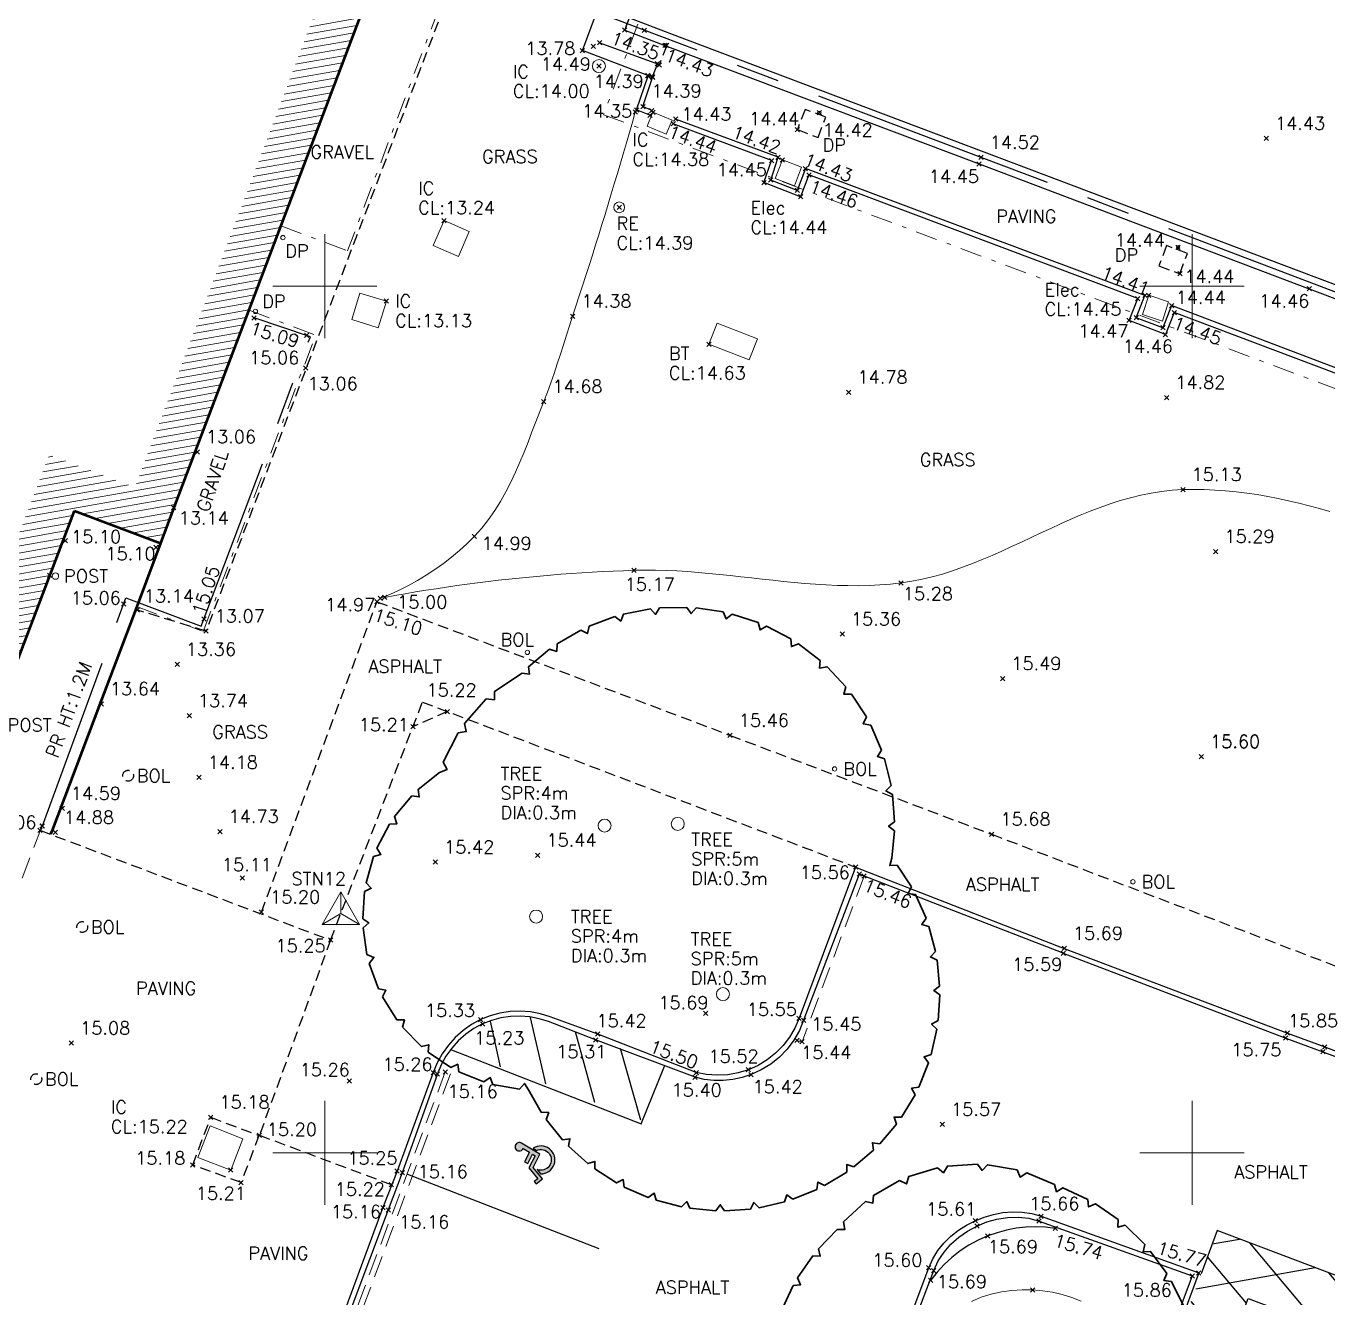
# Model space of a CAD drawing. Extents: x 521064 to 521635, y 174590 to 175241.
# Drawn here: x 521473.11 to 521503.14, y 174936.65 to 174966 of the extents above; entities that cross this region are included whole.
import ezdxf

# ---------------------------------------------------------------- set-up
doc = ezdxf.new("R2010")
doc.units = 0
doc.header["$PDMODE"] = 3
doc.header["$PDSIZE"] = 0.05
for name, pattern in [('Centre', [7, 4, -1, 1, -1]), ('DASHDOT', [1, 0.5, -0.25, 0, -0.25]), ('DASHED', [0.75, 0.5, -0.25]), ('HIDDEN', [0.375, 0.25, -0.125])]:
    doc.linetypes.add(name, pattern=pattern)
doc.layers.get('0').update_dxf_attribs({"linetype": 'CONTINUOUS', "lineweight": 18})
for name, color, linetype, lineweight in [('I031G_SURVEY-GRID', 7, 'CONTINUOUS', 18), ('I042T_SURVEY-STA', 1, 'CONTINUOUS', 13), ('I277G_CANOPY', 30, 'DASHDOT', 18), ('I904G_HATCHING', 62, 'CONTINUOUS', 18), ('I910T_TXT-GEN-S', 7, 'CONTINUOUS', 13), ('I917G_BUILDING', 3, 'CONTINUOUS', 50), ('I923G_SURVEY-POINT', 7, 'CONTINUOUS', 18), ('I923T_SURVEY-LEVEL', 7, 'CONTINUOUS', 13), ('I941G_TREE', 72, 'CONTINUOUS', 18), ('I941G_TREE-VEG', 6, 'CONTINUOUS', 35), ('I941T_TREE-TXT', 82, 'CONTINUOUS', 13), ('I952G_KERB', 5, 'CONTINUOUS', 25), ('I960G_COVER', 1, 'CONTINUOUS', 18), ('I960T_COVER-TXT', 1, 'CONTINUOUS', 13), ('I963G_SW', 200, 'DASHED', 18), ('I976G_ST-FURN', 220, 'CONTINUOUS', 18), ('I976T_ST-FURN-TXT', 220, 'CONTINUOUS', 13), ('I991G_SLOPE', 21, 'DASHED', 18)]:
    doc.layers.add(name, color=color, linetype=linetype, lineweight=lineweight)
for name, color, linetype in [('I280G_BLDG-FRAME', 7, 'HIDDEN'), ('I940G_SURFACE', 200, 'HIDDEN'), ('I971G_FENCE', 5, 'Centre'), ('I972G_WALL', 10, 'CONTINUOUS'), ('I997G_ROAD_MARKING', 7, 'CONTINUOUS')]:
    doc.layers.add(name, color=color, linetype=linetype)
doc.styles.add('MONOTXT', font='simplex.shx')

# ---------------------------------------------------------------- blocks, each defined once
blk = doc.blocks.new('PT_STATION')
at = {"color": 0, "linetype": 'Continuous', "flags": 128}
for points in [[(0, 0.5), (-0.433, -0.25)], [(-0.433, -0.25), (0, 0), (0, 0.5)], [(0.433, -0.25), (0, 0.5)], [(0, 0), (0.433, -0.25)], [(-0.433, -0.25), (0.433, -0.25)]]:
    blk.add_lwpolyline(points, dxfattribs=at)

msp = doc.modelspace()

# ---------------------------------------------------------------- hatches: boundary and pattern name
at = {"layer": 'I904G_HATCHING'}
h = msp.add_hatch(dxfattribs=at)
h.set_pattern_fill('ANSI31', color=256, scale=0.05, angle=325, style=0)
h.paths.add_polyline_path([(521444.647, 174870.129), (521444.767, 174870.488), (521444.74, 174870.5), (521448.45, 174880.371), (521449.941, 174884.328), (521450.825, 174886.529), (521450.847, 174886.52), (521450.926, 174886.782), (521450.891, 174886.795), (521451.299, 174887.88), (521451.756, 174889.095), (521452.087, 174889.949), (521456.936, 174902.777), (521456.966, 174902.77), (521457.046, 174902.981), (521457.017, 174902.992), (521457.914, 174905.372), (521457.945, 174905.361), (521458.022, 174905.548), (521457.983, 174905.561), (521458.276, 174906.369), (521462.956, 174918.783), (521466.072, 174927.188), (521464.076, 174927.947), (521468.769, 174940.432, 0.955868), (521469.475, 174942.331), (521471.148, 174946.743), (521474.224, 174954.819), (521476.207, 174954.068), (521476.515, 174954.891), (521477.009, 174956.195), (521478.199, 174959.33), (521484.138, 174974.996), (521479.855, 174976.619), (521476.932, 174977.669), (521452.975, 174986.679), (521435.919, 174993.099), (521428.128, 174972.416), (521429.781, 174971.785), (521430.021, 174971.695), (521433.184, 174970.506), (521434.896, 174969.868), (521438.341, 174968.558), (521441.761, 174967.264), (521445.161, 174965.981), (521448.596, 174964.682), (521455.487, 174962.087), (521455.476, 174962.053), (521458.891, 174960.794), (521462.306, 174959.518), (521465.737, 174958.179), (521469.249, 174956.851), (521468.581, 174955.061), (521467.259, 174951.617), (521465.972, 174948.192), (521464.688, 174944.765), (521463.391, 174941.344), (521462.079, 174937.939), (521459.635, 174931.417), (521459.531, 174931.156), (521458.957, 174929.762), (521455.448, 174931.078), (521445.427, 174934.864), (521445.465, 174934.963), (521438.391, 174937.632), (521438.321, 174937.524), (521426.616, 174941.938), (521417.773, 174945.266), (521416.325, 174941.546), (521415.787, 174940.154), (521415.691, 174939.877), (521414.834, 174937.565), (521414.715, 174937.25), (521412.878, 174932.304), (521410.966, 174927.233), (521411.009, 174927.217), (521410.308, 174925.256), (521409.793, 174923.815), (521409.59, 174923.888), (521409.494, 174923.62), (521409.698, 174923.548), (521409.18, 174922.188), (521408.779, 174921.257), (521408.62, 174921.301), (521408.527, 174921.035), (521408.66, 174920.981), (521406.041, 174913.956), (521403.64, 174907.539), (521403.456, 174907.607), (521403.356, 174907.319), (521403.545, 174907.242), (521403.116, 174906.1), (521402.687, 174904.959), (521402.489, 174905.026), (521402.381, 174904.749), (521402.512, 174904.698), (521400.204, 174898.475), (521397.783, 174892.059), (521397.488, 174891.278), (521397.359, 174891.328), (521397.239, 174891.054), (521397.38, 174890.992), (521396.52, 174888.719), (521396.373, 174888.768), (521396.268, 174888.45), (521396.4, 174888.401), (521395.133, 174885.032), (521394.064, 174882.186), (521391.344, 174874.988), (521391.205, 174875.039), (521391.1, 174874.758), (521391.239, 174874.706), (521390.381, 174872.417), (521390.233, 174872.468), (521390.129, 174872.209), (521390.282, 174872.151), (521389.991, 174871.374), (521387.524, 174864.847), (521385.209, 174858.708), (521385.068, 174858.75), (521384.958, 174858.474), (521385.136, 174858.407), (521384.273, 174856.101), (521384.088, 174856.17), (521383.989, 174855.89), (521384.052, 174855.867), (521381.594, 174849.288), (521380.194, 174845.644), (521379.181, 174842.622), (521379.088, 174842.652), (521379.001, 174842.443), (521378.918, 174842.471), (521378.816, 174842.195), (521378.98, 174842.128), (521378.557, 174841.01), (521378.112, 174839.834), (521377.944, 174839.891), (521377.84, 174839.615), (521383.072, 174837.632), (521382.984, 174837.365), (521384.935, 174836.605), (521385.08, 174836.977), (521386.169, 174836.562), (521388.506, 174835.674), (521388.352, 174835.271), (521393.371, 174833.441), (521399.888, 174830.984), (521407.686, 174828.049), (521413.363, 174825.908), (521419.126, 174823.735), (521420.925, 174823.05), (521421.045, 174823.324), (521426.282, 174821.35), (521427.354, 174824.203), (521427.32, 174824.215), (521427.478, 174824.647), (521431.499, 174835.309), (521432.254, 174837.309), (521433.387, 174840.315), (521433.432, 174840.298), (521433.501, 174840.492), (521433.46, 174840.512), (521434.167, 174842.391), (521436.187, 174847.758), (521438.541, 174854), (521438.591, 174853.981), (521438.659, 174854.174), (521438.603, 174854.195), (521439.179, 174855.772), (521439.467, 174856.559), (521439.537, 174856.534), (521439.624, 174856.779), (521439.578, 174856.801), (521442.591, 174864.822), (521444.411, 174869.65), (521444.599, 174870.147)])
h.paths.add_polyline_path([(521438.717, 174857.381), (521435.251, 174848.11), (521431.729, 174838.752), (521425.657, 174822.654), (521420.511, 174824.595), (521420.393, 174824.326), (521413.716, 174826.844), (521400.241, 174831.919), (521394.66, 174834.024), (521394.785, 174834.358), (521384.508, 174838.264), (521384.366, 174837.9), (521384.23, 174837.953), (521384.32, 174838.228), (521379.294, 174840.133), (521380.232, 174842.61), (521381.135, 174845.306), (521382.53, 174848.934), (521384.99, 174855.516), (521386.144, 174858.355), (521388.459, 174864.494), (521390.927, 174871.022), (521392.331, 174874.771), (521412.215, 174927.383), (521413.816, 174931.956), (521415.653, 174936.902), (521416.719, 174939.791), (521418.346, 174943.982), (521426.264, 174941.002), (521426.263, 174941.002), (521437.969, 174936.588), (521445.074, 174933.929), (521459.59, 174928.444), (521463.016, 174937.589), (521465.624, 174944.414), (521466.908, 174947.841), (521469.518, 174954.712), (521470.534, 174957.435), (521466.09, 174959.114), (521462.656, 174960.455), (521459.241, 174961.73), (521455.839, 174963.023), (521448.948, 174965.618), (521445.514, 174966.917), (521442.114, 174968.2), (521438.696, 174969.492), (521429.424, 174973.021), (521436.502, 174991.811), (521452.622, 174985.743), (521482.836, 174974.381), (521475.623, 174955.358), (521473.644, 174956.108), (521470.213, 174947.099), (521468.539, 174942.685), (521467.833, 174940.784), (521462.789, 174927.366), (521464.79, 174926.606), (521462.019, 174919.134), (521457.341, 174906.722), (521456, 174903.131), (521451.152, 174890.302), (521449.005, 174884.68), (521444.766, 174873.426), (521443.663, 174870.5)], flags=16)
at = {"layer": 'I997G_ROAD_MARKING'}
h = msp.add_hatch(color=256, dxfattribs=at)
h.paths.add_polyline_path([(521484.873, 174939.283), (521485.019, 174939.405), (521484.803, 174939.665), (521484.957, 174939.968), (521484.534, 174940.226, 0.693543), (521484.39, 174940.112, 0.696716), (521484.573, 174940.103), (521484.718, 174940.015), (521484.604, 174939.792), (521484.678, 174939.754), (521484.788, 174939.973), (521484.849, 174939.935), (521484.705, 174939.652), (521484.91, 174939.405), (521484.828, 174939.337)])
h.paths.add_polyline_path([(521484.893, 174939.617), (521484.976, 174939.517, 1.367716), (521484.804, 174940.106), (521484.884, 174940.057, -1.518743), (521484.893, 174939.617)])
h = msp.add_hatch(dxfattribs=at)
h.set_pattern_fill('DIAMONDS', color=256, scale=0.15, angle=70, style=0)
h.paths.add_polyline_path([(521499.655, 174932.331), (521501.297, 174936.638), (521503.395, 174935.857), (521501.839, 174931.558), (521503.037, 174931.1), (521504.612, 174935.418), (521506.756, 174934.621), (521505.191, 174930.32), (521506.4, 174929.818), (521508.001, 174934.147), (521510.219, 174933.303), (521510.593, 174934.415), (521500.579, 174938.208), (521500.213, 174937.207), (521498.548, 174932.705)])

# ---------------------------------------------------------------- linework, layer by layer
at = {"layer": 'I031G_SURVEY-GRID'}
for p, q in [((521480, 174961.2), (521480, 174958.8)), ((521500, 174961.2), (521500, 174958.8)), ((521478.8, 174960), (521481.2, 174960)), ((521498.8, 174960), (521501.2, 174960)), ((521480, 174941.2), (521480, 174938.8)), ((521500, 174941.2), (521500, 174938.8)), ((521478.8, 174940), (521481.2, 174940)), ((521498.8, 174940), (521501.2, 174940))]:
    msp.add_line(p, q, dxfattribs=at)
at = {"layer": 'I277G_CANOPY'}
for p, q in [((521478.986, 174961.393, 14.401), (521480.522, 174960.812, 14.556)), ((521478.251, 174959.447, 14.402), (521479.787, 174958.867, 14.557)), ((521477.195, 174952.03, 14.538), (521479.787, 174958.867, 14.557)), ((521475.659, 174952.611, 14.382), (521477.195, 174952.03, 14.538))]:
    msp.add_line(p, q, dxfattribs=at)
for points in [[(521500.857, 175002.049, 19.252), (521486.428, 174963.956, 19.405)], [(521483.013, 174967.431, 14.555), (521480.522, 174960.812, 14.556)], [(521486.428, 174963.956, 19.405), (521520.002, 174951.384, 19.249)]]:
    msp.add_polyline3d(points, dxfattribs=at)
at = {"layer": 'I280G_BLDG-FRAME'}
for points in [[(521490.898, 174963.612, 14.438), (521491.374, 174963.433, 14.438), (521491.551, 174963.9, 14.438), (521491.075, 174964.08, 14.438)], [(521499.237, 174960.468, 14.439), (521499.719, 174960.287, 14.436), (521499.895, 174960.754, 14.436), (521499.413, 174960.936, 14.439)]]:
    msp.add_polyline3d(points, close=True, dxfattribs=at)
at = {"layer": 'I917G_BUILDING'}
for p, q in [((521469.475, 174942.331, 15.09), (521474.224, 174954.819, 15.1)), ((521474.224, 174954.819, 15.1), (521476.207, 174954.068, 15.1))]:
    msp.add_line(p, q, dxfattribs=at)
msp.add_polyline3d([(521435.919, 174993.099, 11.509), (521442.81, 174990.505, 11.49), (521452.975, 174986.679, 11.504), (521463.373, 174982.768, 11.49), (521476.932, 174977.669, 11.504), (521479.855, 174976.619, 11.51), (521484.138, 174974.996, 11.4), (521478.199, 174959.33, 13.08), (521477.009, 174956.195, 13.06), (521476.515, 174954.891, 13.138), (521475.568, 174952.36, 13.14), (521474.816, 174950.374, 13.64), (521473.699, 174947.425, 14.88), (521473.672, 174947.352, 14.88)], dxfattribs=at)
at = {"layer": 'I923G_SURVEY-POINT'}
for p in [(521486.917, 174965.911, 14.291), (521486.34, 174965.618, 14.325), (521487.365, 174965.904, 14.467), (521487.365, 174965.904, 14.467), (521485.939, 174965.438, 13.775), (521486.192, 174965.533, 14.488), (521487.841, 174965.557, 14.36), (521487.885, 174965.556, 14.427), (521486.32, 174965.08, 13.995), (521487.671, 174965.133, 14.355), (521487.712, 174965.1, 14.431), (521487.447, 174964.861, 14.345), (521487.456, 174964.857, 14.395), (521487.551, 174964.831, 14.395), (521487.559, 174964.818, 14.39), (521487.336, 174964.143, 14.392), (521487.16, 174964.021, 14.346), (521487.19, 174964.066, 14.407), (521487.498, 174963.943, 14.422), (521487.538, 174964.05, 14.412), (521487.565, 174964.014, 14.377), (521488.087, 174963.854, 14.427), (521491.405, 174964.001, 14.42), (521488.035, 174963.747, 14.435), (521490.898, 174963.612, 14.438), (521501.714, 174963.41, 14.426), (521490.453, 174962.973, 14.416), (521490.551, 174962.914, 14.439), (521495.134, 174962.972, 14.515), (521495.134, 174962.972, 14.515), (521490.302, 174962.897, 14.445), (521491.085, 174962.713, 14.43), (521495.089, 174962.821, 14.448), (521490.125, 174962.39, 14.454), (521490.282, 174962.446, 14.434), (521491.163, 174962.566, 14.456), (521490.896, 174962.209, 14.43), (521490.971, 174962.064, 14.455), (521486.788, 174961.819, 14.386), (521482.749, 174961.513, 13.245), (521499.679, 174960.898, 14.438), (521499.719, 174960.287, 14.436), (521502.702, 174959.941, 14.456), (521481.421, 174959.654, 13.128), (521498.749, 174959.712, 14.452), (521498.913, 174959.788, 14.41), (521499.003, 174959.79, 14.448), (521485.715, 174959.307, 14.378), (521499.528, 174959.552, 14.44), (521499.589, 174959.392, 14.452), (521478.366, 174959.266, 15.092), (521498.55, 174959.21, 14.467), (521498.715, 174959.271, 14.447), (521499.33, 174959.039, 14.434), (521479.581, 174958.862, 15.054), (521499.385, 174958.882, 14.458), (521488.859, 174958.66, 14.627), (521479.556, 174958.115, 13.059), (521492.084, 174957.552, 14.784), (521485.047, 174957.337, 14.684), (521499.413, 174957.429, 14.818), (521477.057, 174956.176, 13.063), (521499.79, 174955.305, 15.131), (521476.515, 174954.891, 13.138), (521483.448, 174954.23, 14.986), (521474.012, 174954.126, 15.101), (521476.103, 174953.971, 15.096), (521500.547, 174953.877, 15.295), (521473.654, 174953.324), (521487.131, 174953.444, 15.173), (521493.291, 174953.153, 15.276), (521481.2, 174952.719, 15.096), (521481.276, 174952.799, 14.974), (521481.378, 174952.817, 15.003), (521475.358, 174952.664, 15.06), (521475.676, 174952.525, 13.143), (521477.212, 174952.321, 15.051), (521477.258, 174952.04, 13.071), (521491.933, 174951.97, 15.361), (521476.594, 174951.273, 13.361), (521495.632, 174950.944, 15.487), (521474.842, 174950.36, 13.637), (521476.871, 174950.087, 13.743), (521482.827, 174950.185, 15.22), (521482.031, 174949.835, 15.213), (521489.346, 174949.635, 15.463), (521500.216, 174949.145, 15.604), (521500.216, 174949.141, 15.604), (521477.098, 174948.666, 14.179), (521473.941, 174947.947, 14.591), (521473.429, 174947.444, 15.06), (521473.474, 174947.542, 15.059), (521473.486, 174947.547, 15.056), (521473.78, 174947.394, 14.885), (521477.579, 174947.414, 14.734), (521495.381, 174947.352, 15.676), (521482.55, 174946.709, 15.422), (521484.909, 174946.868, 15.444), (521492.242, 174946.594, 15.563), (521492.326, 174946.432, 15.46), (521478.098, 174946.341, 15.114), (521492.436, 174946.387, 15.468), (521478.536, 174945.556, 15.201), (521480.13, 174944.91, 15.247), (521497.029, 174944.606, 15.592), (521497.052, 174944.72, 15.693), (521488.781, 174943.218, 15.685), (521490.939, 174943.106, 15.547), (521483.593, 174943.076, 15.331), (521483.639, 174942.977, 15.225), (521491.042, 174943.059, 15.446), (521474.155, 174942.532, 15.08), (521486.242, 174942.607, 15.31), (521486.294, 174942.74, 15.416), (521490.889, 174942.595, 15.439), (521491.006, 174942.563, 15.443), (521502.16, 174942.651, 15.751), (521502.199, 174942.766, 15.851), (521503.019, 174942.334, 15.76), (521503.063, 174942.445, 15.766), (521489.77, 174941.919, 15.522), (521480.562, 174941.662, 15.262), (521482.499, 174941.855, 15.262), (521482.594, 174941.821, 15.157), (521482.777, 174941.867, 15.168), (521488.537, 174941.745, 15.397), (521488.564, 174941.855, 15.496), (521489.831, 174941.806, 15.417), (521477.368, 174940.822, 15.183), (521478.491, 174940.408, 15.2), (521494.242, 174940.659, 15.573), (521476.953, 174939.722, 15.18), (521477.828, 174939.602, 15.218), (521481.667, 174939.579, 15.254), (521481.783, 174939.541, 15.163), (521478.068, 174939.315, 15.209), (521481.532, 174939.269, 15.22), (521481.34, 174938.738, 15.16), (521481.461, 174938.684, 15.156), (521494.999, 174938.435, 15.614), (521495.038, 174938.313, 15.692), (521496.473, 174938.427, 15.74), (521496.517, 174938.537, 15.658), (521495.29, 174938.084, 15.694), (521496.847, 174938.257, 15.739), (521493.927, 174937.351, 15.6), (521494.042, 174937.286, 15.693), (521500.006, 174937.162, 15.857), (521500.156, 174937.229, 15.767), (521493.969, 174937.056, 15.689), (521496.321, 174936.837, 15.869)]:
    msp.add_point(p, dxfattribs=at)
at = {"layer": 'I940G_SURFACE'}
for points in [[(521484.825, 174972.015, 13.08), (521483.147, 174967.497, 13.084), (521477.258, 174952.04, 13.071)], [(521487.885, 174965.556, 14.427), (521487.712, 174965.1, 14.431)], [(521477.258, 174952.04, 13.071), (521477.258, 174952.04, 13.071), (521475.676, 174952.525, 13.143)], [(521478.536, 174945.556, 15.201), (521481.2, 174952.719, 15.096), (521489.346, 174949.635, 15.463), (521495.381, 174947.352, 15.676), (521505.413, 174943.506, 15.965), (521513.865, 174940.354, 16.183), (521514.068, 174940.296, 16.189), (521514.276, 174940.268, 16.195), (521514.487, 174940.266, 16.201), (521514.696, 174940.286, 16.206), (521514.92, 174940.334, 16.204), (521515.137, 174940.409, 16.202), (521515.342, 174940.51, 16.199), (521515.534, 174940.637, 16.197), (521515.708, 174940.786, 16.194), (521515.862, 174940.955, 16.192), (521515.994, 174941.143, 16.19)], [(521480.13, 174944.91, 15.247), (521482.251, 174950.404, 15.21)], [(521482.251, 174950.404, 15.199), (521492.242, 174946.594, 15.563)], [(521482.827, 174950.185, 15.22), (521482.031, 174949.835, 15.213)], [(521473.429, 174947.444, 15.06), (521480.13, 174944.91, 15.247), (521478.491, 174940.408, 15.2), (521481.532, 174939.269, 15.22)], [(521496.847, 174938.257, 15.739), (521496.622, 174938.284, 15.733), (521496.396, 174938.293, 15.726), (521496.17, 174938.285, 15.72), (521495.945, 174938.26, 15.713), (521495.722, 174938.218, 15.707), (521495.504, 174938.159, 15.7), (521495.29, 174938.084, 15.694), (521495.068, 174937.985, 15.693), (521494.856, 174937.87, 15.692), (521494.653, 174937.737, 15.692), (521494.462, 174937.588, 15.691), (521494.283, 174937.424, 15.69), (521494.119, 174937.246, 15.689), (521493.969, 174937.056, 15.689)]]:
    msp.add_polyline3d(points, dxfattribs=at)
msp.add_polyline3d([(521477.368, 174940.822, 15.183), (521478.479, 174940.403, 15.209), (521478.068, 174939.315, 15.209), (521476.953, 174939.722, 15.18)], close=True, dxfattribs=at)
for centre in [(521475.462, 174948.704, 14.184), (521474.404, 174945.213, 15.082), (521473.344, 174941.703, 15.09)]:
    msp.add_circle(centre, 0.125, dxfattribs=at)
at = {"layer": 'I941G_TREE'}
for centre in [(521486.453, 174947.552), (521488.14, 174947.592), (521484.873, 174945.454), (521489.182, 174943.663)]:
    msp.add_circle(centre, 0.15, dxfattribs=at)
at = {"layer": 'I941G_TREE-VEG'}
for points in [[(521487.508, 174952.552), (521486.887, 174952.433), (521486.823, 174952.271), (521486.684, 174952.376)], [(521488.35, 174952.588), (521487.718, 174952.575), (521487.628, 174952.425), (521487.508, 174952.552)], [(521489.187, 174952.482), (521488.561, 174952.575), (521488.447, 174952.443), (521488.35, 174952.588)], [(521489.993, 174952.236), (521489.392, 174952.433), (521489.257, 174952.322), (521489.187, 174952.482)], [(521486.684, 174952.376), (521486.092, 174952.154), (521486.056, 174951.983), (521485.901, 174952.063)], [(521490.747, 174951.859), (521490.188, 174952.154), (521490.036, 174952.067), (521489.993, 174952.236)], [(521485.901, 174952.063), (521485.354, 174951.745), (521485.348, 174951.57), (521485.182, 174951.623)], [(521491.427, 174951.36), (521490.925, 174951.745), (521490.761, 174951.685), (521490.747, 174951.859)], [(521485.182, 174951.623), (521484.697, 174951.218), (521484.719, 174951.045), (521484.547, 174951.069)], [(521492.013, 174950.755), (521491.583, 174951.218), (521491.411, 174951.187), (521491.427, 174951.36)], [(521484.547, 174951.069), (521483.914, 174950.644), (521483.909, 174950.456), (521483.723, 174950.476)], [(521492.489, 174950.059), (521492.143, 174950.588), (521491.969, 174950.586), (521492.013, 174950.755)], [(521483.723, 174950.476), (521483.218, 174949.905), (521483.26, 174949.722), (521483.075, 174949.694)], [(521492.842, 174949.293), (521492.59, 174949.873), (521492.417, 174949.9), (521492.489, 174950.059)], [(521483.075, 174949.694), (521482.73, 174949.015), (521482.817, 174948.848), (521482.644, 174948.775)], [(521493.061, 174948.479), (521492.91, 174949.093), (521492.744, 174949.149), (521492.842, 174949.293)], [(521482.644, 174948.775), (521482.153, 174948.386), (521482.176, 174948.214), (521482.004, 174948.241)], [(521493.14, 174947.64), (521493.094, 174948.271), (521492.94, 174948.353), (521493.061, 174948.479)], [(521482.004, 174948.241), (521481.604, 174947.759), (521481.662, 174947.595), (521481.489, 174947.585)], [(521481.489, 174947.585), (521481.198, 174947.031), (521481.288, 174946.883), (521481.12, 174946.837)], [(521493.077, 174946.799), (521493.137, 174947.429), (521493, 174947.536), (521493.14, 174947.64)], [(521481.12, 174946.837), (521480.95, 174946.235), (521481.069, 174946.108), (521480.915, 174946.029)], [(521493.527, 174946.138), (521493.199, 174946.641), (521493.028, 174946.635), (521493.077, 174946.799)], [(521480.915, 174946.029), (521480.874, 174945.404), (521481.016, 174945.305), (521480.882, 174945.196)], [(521493.866, 174945.414), (521493.623, 174945.962), (521493.453, 174945.984), (521493.527, 174946.138)], [(521494.085, 174944.645), (521493.932, 174945.225), (521493.768, 174945.273), (521493.866, 174945.414)], [(521480.882, 174945.196), (521480.971, 174944.576), (521481.131, 174944.509), (521481.022, 174944.374)], [(521494.179, 174943.851), (521494.121, 174944.448), (521493.966, 174944.522), (521494.085, 174944.645)], [(521481.022, 174944.374), (521481.237, 174943.786), (521481.408, 174943.754), (521481.329, 174943.599)], [(521494.145, 174943.052), (521494.182, 174943.65), (521494.042, 174943.748), (521494.179, 174943.851)], [(521481.329, 174943.599), (521481.662, 174943.069), (521481.836, 174943.072), (521481.791, 174942.904)], [(521481.791, 174942.904), (521482.226, 174942.455), (521482.395, 174942.494), (521482.386, 174942.321)], [(521493.984, 174942.268), (521494.116, 174942.853), (521493.993, 174942.972), (521494.145, 174943.052)], [(521482.386, 174942.321), (521482.905, 174941.971), (521483.063, 174942.045), (521483.09, 174941.873)], [(521493.7, 174941.52), (521493.924, 174942.077), (521493.821, 174942.214), (521493.984, 174942.268)], [(521483.09, 174941.873), (521483.67, 174941.639), (521483.809, 174941.743), (521483.871, 174941.581)], [(521483.871, 174941.581), (521484.487, 174941.472), (521484.601, 174941.603), (521484.695, 174941.458)], [(521484.695, 174941.458), (521484.992, 174940.936), (521485.163, 174940.931), (521485.104, 174940.77)], [(521493.3, 174940.828), (521493.611, 174941.341), (521493.531, 174941.493), (521493.7, 174941.52)], [(521485.104, 174940.77), (521485.48, 174940.303), (521485.65, 174940.325), (521485.618, 174940.157)], [(521492.796, 174940.207), (521493.184, 174940.665), (521493.129, 174940.827), (521493.3, 174940.828)], [(521485.618, 174940.157), (521486.064, 174939.755), (521486.228, 174939.805), (521486.223, 174939.634)], [(521492.198, 174939.675), (521492.654, 174940.065), (521492.627, 174940.234), (521492.796, 174940.207)], [(521486.223, 174939.634), (521486.727, 174939.308), (521486.881, 174939.383), (521486.903, 174939.213)], [(521491.524, 174939.246), (521492.036, 174939.558), (521492.036, 174939.729), (521492.198, 174939.675)], [(521494.13, 174939.657), (521493.466, 174939.458), (521493.414, 174939.285), (521493.253, 174939.366)], [(521495.05, 174939.739), (521494.358, 174939.697), (521494.268, 174939.541), (521494.13, 174939.657)], [(521495.965, 174939.607), (521495.281, 174939.726), (521495.158, 174939.594), (521495.05, 174939.739)], [(521496.825, 174939.269), (521496.187, 174939.541), (521496.036, 174939.442), (521495.965, 174939.607)], [(521490.79, 174938.929), (521491.345, 174939.155), (521491.372, 174939.325), (521491.524, 174939.246)], [(521493.253, 174939.366), (521492.652, 174939.02), (521492.642, 174938.84), (521492.466, 174938.882)], [(521497.594, 174938.928), (521497.022, 174939.196), (521496.875, 174939.103), (521496.825, 174939.269)], [(521486.903, 174939.213), (521487.453, 174938.972), (521487.593, 174939.071), (521487.642, 174938.907)], [(521490.014, 174938.733), (521490.599, 174938.868), (521490.652, 174939.031), (521490.79, 174938.929)], [(521487.642, 174938.907), (521488.223, 174938.756), (521488.345, 174938.876), (521488.42, 174938.722)], [(521488.42, 174938.722), (521489.017, 174938.666), (521489.119, 174938.804), (521489.217, 174938.664)], [(521489.217, 174938.664), (521489.816, 174938.704), (521489.895, 174938.856), (521490.014, 174938.733)], [(521492.466, 174938.882), (521491.961, 174938.407), (521491.992, 174938.23), (521491.812, 174938.23)], [(521498.295, 174938.463), (521497.776, 174938.823), (521497.616, 174938.755), (521497.594, 174938.928)], [(521498.908, 174937.886), (521498.457, 174938.329), (521498.288, 174938.289), (521498.295, 174938.463)], [(521491.812, 174938.23), (521491.383, 174937.786), (521491.426, 174937.618), (521491.253, 174937.626)], [(521499.416, 174937.215), (521499.046, 174937.727), (521498.872, 174937.716), (521498.908, 174937.886)], [(521491.253, 174937.626), (521490.903, 174937.118), (521490.972, 174936.959), (521490.801, 174936.939)], [(521499.805, 174936.469), (521499.525, 174937.035), (521499.352, 174937.053), (521499.416, 174937.215)], [(521490.801, 174936.939), (521490.539, 174936.38), (521490.633, 174936.235), (521490.467, 174936.187)]]:
    msp.add_lwpolyline(points, dxfattribs=at)
at = {"layer": 'I952G_KERB'}
for points in [[(521487.498, 174963.943, 14.422), (521487.19, 174964.066, 14.407), (521487.456, 174964.857, 14.395)], [(521487.538, 174964.05, 14.412), (521487.336, 174964.143, 14.392), (521487.559, 174964.818, 14.39)], [(521521.013, 174951.341, 14.448), (521516.252, 174953.113, 14.454), (521516.062, 174952.608, 14.467), (521515.223, 174952.918, 14.464), (521515.419, 174953.426, 14.455), (521507.931, 174956.25, 14.447), (521507.756, 174955.736, 14.446), (521506.916, 174956.047, 14.456), (521507.092, 174956.562, 14.449), (521499.589, 174959.392, 14.452), (521499.385, 174958.882, 14.458), (521498.55, 174959.21, 14.467), (521498.749, 174959.712, 14.452), (521491.163, 174962.566, 14.456), (521490.971, 174962.064, 14.455), (521490.125, 174962.39, 14.454), (521490.302, 174962.897, 14.445), (521488.035, 174963.747, 14.435)], [(521521.041, 174951.433, 14.426), (521516.191, 174953.275, 14.437), (521515.985, 174952.763, 14.438), (521515.373, 174952.985, 14.435), (521515.564, 174953.504, 14.44), (521507.844, 174956.412, 14.419), (521507.677, 174955.886, 14.432), (521507.058, 174956.114, 14.437), (521507.237, 174956.625, 14.421), (521499.528, 174959.552, 14.44), (521499.33, 174959.039, 14.434), (521498.715, 174959.271, 14.447), (521498.913, 174959.788, 14.41), (521491.085, 174962.713, 14.43), (521490.896, 174962.209, 14.43), (521490.282, 174962.446, 14.434), (521490.453, 174962.973, 14.416), (521488.087, 174963.854, 14.427)], [(521492.242, 174946.594, 15.563), (521490.939, 174943.106, 15.547), (521490.842, 174942.881, 15.544), (521490.717, 174942.669, 15.54), (521490.568, 174942.475, 15.536), (521490.396, 174942.3, 15.533), (521490.204, 174942.148, 15.529), (521489.994, 174942.02, 15.526), (521489.77, 174941.919, 15.522), (521489.536, 174941.847, 15.517), (521489.294, 174941.804, 15.511), (521489.049, 174941.791, 15.506), (521488.804, 174941.808, 15.501), (521488.564, 174941.855, 15.496), (521486.294, 174942.74, 15.416), (521485.195, 174943.141, 15.383), (521484.97, 174943.21, 15.375), (521484.739, 174943.252, 15.368), (521484.505, 174943.269, 15.361), (521484.27, 174943.26, 15.353), (521484.038, 174943.224, 15.346), (521483.811, 174943.163, 15.338), (521483.593, 174943.076, 15.331), (521483.382, 174942.961, 15.321), (521483.186, 174942.823, 15.311), (521483.007, 174942.662, 15.301), (521482.848, 174942.482, 15.291), (521482.709, 174942.286, 15.281), (521482.593, 174942.076, 15.272), (521482.499, 174941.855, 15.262), (521481.667, 174939.579, 15.254), (521481.34, 174938.738, 15.16), (521480.057, 174935.286, 15.199)], [(521492.242, 174946.594, 15.563), (521497.052, 174944.72, 15.693)], [(521492.326, 174946.432, 15.46), (521491.042, 174943.059, 15.446), (521490.944, 174942.822, 15.442), (521490.816, 174942.599, 15.438), (521490.662, 174942.394, 15.434), (521490.483, 174942.209, 15.43), (521490.283, 174942.048, 15.425), (521490.065, 174941.913, 15.421), (521489.831, 174941.806, 15.417), (521489.622, 174941.738, 15.414), (521489.407, 174941.693, 15.411), (521489.189, 174941.671, 15.407), (521488.969, 174941.672, 15.404), (521488.751, 174941.697, 15.4), (521488.537, 174941.745, 15.397), (521486.242, 174942.607, 15.31), (521485.155, 174943.029, 15.276), (521484.943, 174943.097, 15.269), (521484.724, 174943.14, 15.262), (521484.503, 174943.157, 15.254), (521484.28, 174943.149, 15.247), (521484.06, 174943.116, 15.24), (521483.846, 174943.058, 15.232), (521483.639, 174942.977, 15.225), (521483.437, 174942.869, 15.215), (521483.249, 174942.739, 15.206), (521483.078, 174942.587, 15.196), (521482.925, 174942.417, 15.186), (521482.793, 174942.231, 15.177), (521482.682, 174942.031, 15.167), (521482.594, 174941.821, 15.157), (521481.783, 174939.541, 15.163), (521481.461, 174938.684, 15.156), (521480.169, 174935.249, 15.186)], [(521497.029, 174944.606, 15.592), (521492.326, 174946.432, 15.46)], [(521497.052, 174944.72, 15.693), (521502.199, 174942.766, 15.851), (521503.063, 174942.445, 15.766), (521504.765, 174941.795, 15.837)], [(521497.029, 174944.606, 15.592), (521502.16, 174942.651, 15.751), (521503.019, 174942.334, 15.76), (521504.739, 174941.697, 15.83)], [(521491.915, 174931.988, 15.604), (521493.927, 174937.351, 15.6), (521494.019, 174937.555, 15.602), (521494.137, 174937.745, 15.604), (521494.278, 174937.919, 15.606), (521494.437, 174938.075, 15.608), (521494.613, 174938.214, 15.61), (521494.801, 174938.334, 15.612), (521494.999, 174938.435, 15.614), (521495.205, 174938.518, 15.62), (521495.418, 174938.581, 15.627), (521495.637, 174938.623, 15.633), (521495.859, 174938.641, 15.639), (521496.082, 174938.633, 15.645), (521496.302, 174938.599, 15.652), (521496.517, 174938.537, 15.658), (521500.156, 174937.229, 15.767), (521498.467, 174932.659, 15.874)], [(521492.019, 174931.967, 15.707), (521494.042, 174937.286, 15.693), (521494.146, 174937.508, 15.693), (521494.28, 174937.712, 15.693), (521494.441, 174937.896, 15.692), (521494.623, 174938.058, 15.692), (521494.824, 174938.197, 15.692), (521495.038, 174938.313, 15.692), (521495.265, 174938.406, 15.7), (521495.501, 174938.474, 15.708), (521495.744, 174938.512, 15.716), (521495.99, 174938.519, 15.724), (521496.235, 174938.492, 15.732), (521496.473, 174938.427, 15.74), (521500.006, 174937.162, 15.857), (521498.306, 174932.608, 15.986)]]:
    msp.add_polyline3d(points, dxfattribs=at)
at = {"layer": 'I960G_COVER'}
for points in [[(521487.565, 174964.014, 14.377), (521488.008, 174963.83, 14.368), (521487.875, 174963.509, 14.378), (521487.431, 174963.694, 14.386)], [(521490.551, 174962.914, 14.439), (521490.992, 174962.745, 14.436), (521490.828, 174962.315, 14.434), (521490.387, 174962.484, 14.437)], [(521482.749, 174961.513, 13.245), (521483.329, 174961.261, 13.322), (521483.079, 174960.685, 13.342), (521482.499, 174960.938, 13.265)], [(521481.421, 174959.654, 13.128), (521480.807, 174959.842, 13.123), (521480.619, 174959.229, 13.137), (521481.233, 174959.041, 13.142)], [(521499.003, 174959.79, 14.448), (521499.461, 174959.641, 14.446), (521499.316, 174959.196, 14.442), (521498.859, 174959.345, 14.444)], [(521488.859, 174958.66, 14.627), (521489.789, 174958.302, 14.636), (521489.976, 174958.788, 14.572), (521489.046, 174959.146, 14.563)], [(521477.828, 174939.602, 15.218), (521478.109, 174940.328, 15.211), (521477.351, 174940.621, 15.189), (521477.071, 174939.894, 15.195)]]:
    msp.add_polyline3d(points, close=True, dxfattribs=at)
for centre, radius in [((521486.32, 174965.08, 13.995), 0.15), ((521486.788, 174961.819, 14.386), 0.125)]:
    msp.add_circle(centre, radius, dxfattribs=at)
at = {"layer": 'I963G_SW'}
for points in [[(521468.329, 174933.871, 15.082), (521470.897, 174940.73, 15.069), (521473.474, 174947.542, 15.059)], [(521492.436, 174946.387, 15.468), (521491.006, 174942.563, 15.443), (521490.889, 174942.595, 15.439)], [(521482.777, 174941.867, 15.168), (521480.143, 174934.828, 15.198), (521477.092, 174926.617, 15.133)], [(521482.899, 174941.822, 15.168), (521480.265, 174934.782, 15.198), (521477.214, 174926.572, 15.133)]]:
    msp.add_polyline3d(points, dxfattribs=at)
at = {"layer": 'I971G_FENCE'}
for p, q in [((521479.665, 174958.834, 15.052), (521478.366, 174959.266, 15.092)), ((521477.149, 174952.154, 15.051), (521479.665, 174958.834, 15.056)), ((521473.486, 174947.547, 15.056), (521475.41, 174952.806, 15.06)), ((521475.41, 174952.806, 15.058), (521477.149, 174952.154, 15.049))]:
    msp.add_line(p, q, dxfattribs=at)
msp.add_polyline3d([(521515.045, 174955.406, 14.524), (521503.208, 174959.903, 14.518), (521495.134, 174962.972, 14.515), (521487.365, 174965.904, 14.467), (521486.45, 174966.251, 14.486)], dxfattribs=at)
at = {"layer": 'I972G_WALL'}
for points in [[(521486.34, 174965.618, 14.325), (521487.671, 174965.133, 14.355), (521487.551, 174964.831, 14.395), (521487.447, 174964.861, 14.345), (521485.939, 174965.438, 13.775), (521486.243, 174966.244, 13.746)], [(521486.917, 174965.911, 14.291), (521487.024, 174966.191, 14.291), (521487.949, 174965.837, 14.36), (521495.195, 174963.102, 14.448), (521502.808, 174960.221, 14.456), (521511.841, 174956.821, 14.464), (521511.841, 174956.821, 14.464)], [(521486.951, 174966, 14.291), (521487.024, 174966.191, 14.291), (521487.949, 174965.837, 14.36), (521495.195, 174963.102, 14.448), (521502.808, 174960.221, 14.456), (521511.841, 174956.821, 14.464), (521511.841, 174956.821, 14.464)], [(521486.917, 174965.911, 14.291), (521487.841, 174965.557, 14.36), (521495.089, 174962.821, 14.448), (521502.702, 174959.941, 14.456), (521511.735, 174956.54, 14.464)]]:
    msp.add_polyline3d(points, dxfattribs=at)
at = {"layer": 'I976G_ST-FURN'}
for centre, radius in [((521491.405, 174964.001, 14.42), 0.04), ((521479.034, 174961.121, 13.133), 0.05), ((521499.679, 174960.898, 14.438), 0.04), ((521478.397, 174959.419, 13.122), 0.05), ((521473.785, 174953.311, 15.085), 0.075), ((521484.671, 174951.548, 15.261), 0.05), ((521491.757, 174948.86, 15.544), 0.05), ((521498.637, 174946.255, 15.757), 0.05)]:
    msp.add_circle(centre, radius, dxfattribs=at)
at = {"layer": 'I991G_SLOPE'}
for points in [[(521481.276, 174952.799, 14.974), (521481.497, 174952.888, 14.975), (521481.714, 174952.986, 14.976), (521481.928, 174953.093, 14.977), (521482.136, 174953.208, 14.979), (521482.34, 174953.331, 14.98), (521482.539, 174953.462, 14.981), (521482.733, 174953.601, 14.982), (521482.921, 174953.747, 14.983), (521483.103, 174953.901, 14.984), (521483.279, 174954.062, 14.985), (521483.448, 174954.23, 14.986), (521483.618, 174954.417, 14.964), (521483.775, 174954.615, 14.943), (521483.919, 174954.821, 14.921), (521484.053, 174955.034, 14.9), (521484.177, 174955.253, 14.878), (521484.292, 174955.478, 14.857), (521484.399, 174955.706, 14.835), (521484.5, 174955.936, 14.813), (521484.596, 174956.169, 14.792), (521484.688, 174956.403, 14.77), (521484.777, 174956.637, 14.749), (521484.866, 174956.871, 14.727), (521484.955, 174957.105, 14.706), (521485.047, 174957.337, 14.684), (521485.131, 174957.553, 14.65), (521485.211, 174957.77, 14.616), (521485.287, 174957.988, 14.582), (521485.361, 174958.207, 14.548), (521485.432, 174958.427, 14.514), (521485.503, 174958.647, 14.48), (521485.573, 174958.867, 14.446), (521485.644, 174959.087, 14.412), (521485.715, 174959.307, 14.378), (521485.792, 174959.541, 14.376), (521485.868, 174959.776, 14.375), (521485.944, 174960.01, 14.373), (521486.02, 174960.245, 14.371), (521486.095, 174960.48, 14.37), (521486.169, 174960.715, 14.368), (521486.243, 174960.95, 14.367), (521486.316, 174961.185, 14.365), (521486.389, 174961.421, 14.363), (521486.462, 174961.657, 14.362), (521486.534, 174961.892, 14.36), (521486.605, 174962.128, 14.359), (521486.676, 174962.364, 14.357), (521486.747, 174962.601, 14.355), (521486.817, 174962.837, 14.354), (521486.887, 174963.073, 14.352), (521486.956, 174963.31, 14.351), (521487.024, 174963.547, 14.349), (521487.092, 174963.784, 14.347), (521487.16, 174964.021, 14.346)], [(521503.177, 174954.801, 15.161), (521502.941, 174954.869, 15.159), (521502.704, 174954.933, 15.157), (521502.466, 174954.994, 15.155), (521502.227, 174955.05, 15.152), (521501.987, 174955.101, 15.15), (521501.746, 174955.148, 15.148), (521501.504, 174955.189, 15.146), (521501.261, 174955.225, 15.144), (521501.017, 174955.255, 15.142), (521500.773, 174955.279, 15.14), (521500.528, 174955.296, 15.137), (521500.282, 174955.306, 15.135), (521500.036, 174955.309, 15.133), (521499.79, 174955.305, 15.131), (521499.543, 174955.29, 15.136), (521499.299, 174955.264, 15.141), (521499.058, 174955.225, 15.146), (521498.818, 174955.177, 15.152), (521498.581, 174955.118, 15.157), (521498.345, 174955.051, 15.162), (521498.112, 174954.976, 15.167), (521497.88, 174954.894, 15.172), (521497.65, 174954.806, 15.178), (521497.421, 174954.713, 15.183), (521497.193, 174954.616, 15.188), (521496.966, 174954.515, 15.193), (521496.74, 174954.411, 15.198), (521496.515, 174954.306, 15.204), (521496.29, 174954.2, 15.209), (521496.065, 174954.094, 15.214), (521495.84, 174953.99, 15.219), (521495.615, 174953.887, 15.224), (521495.389, 174953.787, 15.23), (521495.163, 174953.69, 15.235), (521494.936, 174953.598, 15.24), (521494.707, 174953.512, 15.245), (521494.476, 174953.431, 15.25), (521494.244, 174953.358, 15.256), (521494.01, 174953.293, 15.261), (521493.773, 174953.236, 15.266), (521493.534, 174953.189, 15.271), (521493.291, 174953.153, 15.276), (521493.045, 174953.125, 15.272), (521492.799, 174953.106, 15.268), (521492.552, 174953.094, 15.264), (521492.305, 174953.088, 15.26), (521492.059, 174953.089, 15.256), (521491.812, 174953.095, 15.252), (521491.565, 174953.106, 15.247), (521491.318, 174953.121, 15.243), (521491.071, 174953.14, 15.239), (521490.824, 174953.162, 15.235), (521490.577, 174953.186, 15.231), (521490.331, 174953.212, 15.227), (521490.084, 174953.239, 15.223), (521489.838, 174953.267, 15.219), (521489.592, 174953.295, 15.214), (521489.346, 174953.323, 15.21), (521489.1, 174953.349, 15.206), (521488.854, 174953.373, 15.202), (521488.608, 174953.395, 15.198), (521488.362, 174953.414, 15.194), (521488.116, 174953.43, 15.19), (521487.87, 174953.441, 15.185), (521487.624, 174953.448, 15.181), (521487.377, 174953.449, 15.177), (521487.131, 174953.444, 15.173), (521486.89, 174953.435, 15.166), (521486.649, 174953.425, 15.159), (521486.407, 174953.413, 15.152), (521486.167, 174953.4, 15.145), (521485.926, 174953.385, 15.138), (521485.685, 174953.368, 15.131), (521485.444, 174953.351, 15.124), (521485.204, 174953.331, 15.116), (521484.963, 174953.31, 15.109), (521484.723, 174953.288, 15.102), (521484.483, 174953.264, 15.095), (521484.243, 174953.239, 15.088), (521484.003, 174953.212, 15.081), (521483.763, 174953.184, 15.074), (521483.524, 174953.154, 15.067), (521483.284, 174953.122, 15.06), (521483.045, 174953.09, 15.053), (521482.806, 174953.055, 15.046), (521482.568, 174953.019, 15.039), (521482.329, 174952.982, 15.032), (521482.091, 174952.943, 15.025), (521481.853, 174952.903, 15.017), (521481.616, 174952.861, 15.01), (521481.378, 174952.817, 15.003)], [(521497.445, 174936.579, 15.899), (521497.229, 174936.664, 15.893), (521497.008, 174936.733, 15.887), (521496.782, 174936.785, 15.881), (521496.553, 174936.819, 15.875), (521496.321, 174936.837, 15.869), (521496.081, 174936.839, 15.88), (521495.841, 174936.825, 15.89), (521495.603, 174936.794, 15.9), (521495.368, 174936.743, 15.91), (521495.138, 174936.669, 15.921), (521494.917, 174936.573, 15.931)]]:
    msp.add_polyline3d(points, dxfattribs=at)
at = {"layer": 'I997G_ROAD_MARKING'}
for points in [[(521484.052, 174941.987), (521483.818, 174943.041)], [(521484.733, 174943.127), (521485.089, 174941.593)], [(521486.23, 174941.163), (521485.783, 174942.794)], [(521482.919, 174942.379), (521487.295, 174940.669), (521487.832, 174942.003)], [(521487.29, 174940.752), (521486.815, 174942.406)], [(521486.327, 174937.789), (521481.911, 174939.505)], [(521499.655, 174932.331), (521501.297, 174936.638), (521503.395, 174935.857), (521501.839, 174931.558), (521503.037, 174931.1), (521504.612, 174935.418), (521506.756, 174934.621), (521505.191, 174930.32), (521506.4, 174929.818), (521508.001, 174934.147), (521510.219, 174933.303), (521510.593, 174934.415), (521500.579, 174938.208), (521500.213, 174937.207)]]:
    msp.add_lwpolyline(points, dxfattribs=at)
for points in [[(521484.873, 174939.283), (521485.019, 174939.405), (521484.803, 174939.665), (521484.957, 174939.968), (521484.534, 174940.226, 0.693543), (521484.39, 174940.112, 0.696716), (521484.573, 174940.103), (521484.718, 174940.015), (521484.604, 174939.792), (521484.678, 174939.754), (521484.788, 174939.973), (521484.849, 174939.935), (521484.705, 174939.652), (521484.91, 174939.405), (521484.828, 174939.337)], [(521484.893, 174939.617), (521484.976, 174939.517, 1.367716), (521484.804, 174940.106), (521484.884, 174940.057, -1.518743), (521484.893, 174939.617)]]:
    msp.add_lwpolyline(points, format="xyb", close=True, dxfattribs=at)

# ---------------------------------------------------------------- block references
at = {"layer": 'I042T_SURVEY-STA'}
msp.add_blockref('PT_STATION', (521480.367, 174945.522), dxfattribs=at)

# ---------------------------------------------------------------- texts
at = {"layer": 'I042T_SURVEY-STA', "style": 'MONOTXT'}
msp.add_text('STN12', height=0.3, dxfattribs=at).set_placement((521479.229, 174946.177))
at = {"layer": 'I910T_TXT-GEN-S', "style": 'MONOTXT'}
for s, p in [('GRAVEL', (521479.667, 174962.946)), ('GRASS', (521483.625, 174962.841)), ('PAVING', (521495.484, 174961.463)), ('GRASS', (521493.721, 174955.845)), ('ASPHALT', (521481.004, 174951.079)), ('GRASS', (521477.403, 174949.564)), ('ASPHALT', (521494.783, 174946.047)), ('PAVING', (521475.645, 174943.651)), ('ASPHALT', (521500.973, 174939.411)), ('PAVING', (521478.235, 174937.535)), ('ASPHALT', (521487.631, 174936.749))]:
    msp.add_text(s, height=0.3, dxfattribs=at).set_placement(p)
for s, rotation, p in [('GRAVEL', 71.3233, (521477.315, 174954.767)), ('PR HT:1.2M', 69.9018, (521473.838, 174949.092))]:
    msp.add_text(s, height=0.3, rotation=rotation, dxfattribs=at).set_placement(p)
at = {"layer": 'I923T_SURVEY-LEVEL', "style": 'MONOTXT'}
for s, rotation, p in [('14.35', 340.3049, (521486.565, 174965.6, 14.355)), ('14.43', 339.5324, (521487.809, 174965.214, 14.427)), ('14.44', 339.918, (521487.887, 174963.441, 14.435)), ('14.42', 340.133, (521489.359, 174963.435, 14.416)), ('14.43', 339.1455, (521491.015, 174962.801, 14.43)), ('14.46', 340.1046, (521491.144, 174962.185, 14.456)), ('14.41', 339.0361, (521497.871, 174960.192, 14.41)), ('15.09', 343.4602, (521478.245, 174958.899, 15.092)), ('14.45', 339.8637, (521499.528, 174959.029, 14.451)), ('15.05', 71.301, (521477.214, 174952.387, 15.051)), ('15.10', 341.8962, (521481.089, 174952.292, 15.096)), ('15.46', 338.1578, (521492.386, 174946.059, 15.46)), ('15.50', 339.4867, (521487.455, 174942.337, 15.496)), ('15.74', 343.6442, (521496.784, 174937.852, 15.739)), ('15.77', 343.8108, (521499.16, 174937.679, 15.767))]:
    msp.add_text(s, height=0.3, rotation=rotation, dxfattribs=at).set_placement(p)
for s, p in [('13.78', (521484.622, 174965.337, 13.775)), ('14.49', (521484.977, 174964.975, 14.488)), ('14.39', (521486.198, 174964.576, 14.395)), ('CL:14.00', (521484.335, 174964.35, 13.995)), ('14.39', (521487.532, 174964.357, 14.395)), ('14.35', (521485.932, 174963.892, 14.346)), ('14.43', (521488.222, 174963.821, 14.427)), ('14.44', (521489.782, 174963.715, 14.438)), ('14.43', (521501.914, 174963.61, 14.426)), ('14.42', (521491.479, 174963.455, 14.42)), ('14.52', (521495.334, 174963.172, 14.515)), ('CL:14.38', (521487.093, 174962.779, 14.377)), ('14.45', (521489.036, 174962.537, 14.445)), ('14.45', (521493.93, 174962.383, 14.448)), ('CL:13.24', (521482.152, 174961.661, 13.245)), ('CL:14.44', (521489.817, 174961.208, 14.439)), ('14.44', (521498.218, 174960.919, 14.438)), ('CL:14.39', (521486.727, 174960.849, 14.386)), ('14.44', (521499.821, 174960.077, 14.436)), ('14.38', (521485.915, 174959.507, 14.378)), ('14.44', (521499.623, 174959.591, 14.44)), ('14.46', (521501.549, 174959.509, 14.456)), ('CL:13.13', (521481.621, 174959.054, 13.128)), ('CL:14.45', (521496.601, 174959.321, 14.448)), ('14.47', (521497.375, 174958.815, 14.467)), ('14.46', (521498.404, 174958.462, 14.458)), ('15.06', (521478.253, 174958.199, 15.056)), ('13.06', (521479.601, 174957.602, 13.059)), ('CL:14.63', (521487.934, 174957.847, 14.627)), ('14.78', (521492.284, 174957.752, 14.784)), ('14.82', (521499.613, 174957.63, 14.818)), ('14.68', (521485.247, 174957.537, 14.684)), ('13.06', (521477.257, 174956.376, 13.063)), ('15.13', (521499.99, 174955.505, 15.131)), ('13.14', (521476.627, 174954.502, 13.138)), ('15.10', (521474.145, 174954.069, 15.101)), ('15.29', (521500.747, 174954.077, 15.295)), ('15.10', (521474.938, 174953.676, 15.096)), ('14.99', (521483.615, 174953.915, 14.986)), ('15.17', (521486.915, 174952.971, 15.173)), ('15.28', (521493.33, 174952.755, 15.276)), ('15.06', (521474.138, 174952.655, 15.06)), ('13.14', (521475.823, 174952.703, 13.143)), ('14.97', (521480.007, 174952.5, 14.974)), ('15.00', (521481.668, 174952.562, 15.003)), ('13.07', (521477.458, 174952.24, 13.071)), ('15.36', (521492.133, 174952.17, 15.361)), ('13.36', (521476.794, 174951.473, 13.361)), ('15.49', (521495.832, 174951.144, 15.487)), ('13.64', (521475.042, 174950.56, 13.637)), ('15.22', (521482.344, 174950.532, 15.22)), ('13.74', (521477.071, 174950.287, 13.743)), ('15.46', (521489.546, 174949.835, 15.463)), ('15.21', (521480.782, 174949.731, 15.213)), ('15.60', (521500.416, 174949.345, 15.604)), ('15.60', (521500.416, 174949.341, 15.604)), ('14.18', (521477.298, 174948.866, 14.179)), ('14.59', (521474.141, 174948.147, 14.591)), ('15.06', (521472.192, 174947.478, 15.06)), ('14.88', (521473.98, 174947.594, 14.885)), ('14.73', (521477.779, 174947.614, 14.734)), ('15.68', (521495.581, 174947.552, 15.676)), ('15.44', (521485.109, 174947.068, 15.444)), ('15.42', (521482.75, 174946.909, 15.422)), ('15.11', (521477.623, 174946.503, 15.114)), ('15.56', (521490.951, 174946.321, 15.563)), ('15.20', (521478.736, 174945.756, 15.201)), ('15.69', (521497.252, 174944.92, 15.693)), ('15.25', (521478.861, 174944.628, 15.247)), ('15.59', (521495.851, 174944.2, 15.592)), ('15.69', (521487.691, 174943.318, 15.685)), ('15.55', (521489.731, 174943.16, 15.547)), ('15.33', (521482.308, 174943.137, 15.331)), ('15.42', (521486.264, 174942.899, 15.416)), ('15.85', (521502.214, 174942.9, 15.851)), ('15.08', (521474.355, 174942.732, 15.08)), ('15.45', (521491.218, 174942.822, 15.446)), ('15.23', (521483.444, 174942.504, 15.225)), ('15.31', (521485.337, 174942.188, 15.31)), ('15.52', (521488.848, 174942.081, 15.522)), ('15.44', (521490.986, 174942.168, 15.443)), ('15.75', (521500.906, 174942.23, 15.751)), ('15.26', (521479.419, 174941.768, 15.262)), ('15.26', (521481.327, 174941.895, 15.262)), ('15.42', (521489.865, 174941.376, 15.417)), ('15.16', (521482.83, 174941.267, 15.157)), ('15.40', (521487.997, 174941.304, 15.397)), ('15.18', (521477.568, 174941.022, 15.183)), ('15.57', (521494.442, 174940.859, 15.573)), ('CL:15.22', (521475.063, 174940.457, 15.218)), ('15.20', (521478.661, 174940.392, 15.2)), ('15.18', (521475.626, 174939.73, 15.18)), ('15.25', (521480.518, 174939.731, 15.254)), ('15.16', (521482.141, 174939.417, 15.163)), ('15.22', (521480.227, 174939.013, 15.22)), ('15.21', (521477.022, 174938.919, 15.209)), ('15.66', (521496.246, 174938.681, 15.658)), ('15.16', (521480.139, 174938.492, 15.16)), ('15.61', (521493.868, 174938.553, 15.614)), ('15.16', (521481.713, 174938.256, 15.156)), ('15.69', (521495.289, 174937.687, 15.694)), ('15.60', (521492.626, 174937.375, 15.6)), ('15.69', (521494.113, 174936.879, 15.689)), ('15.86', (521498.378, 174936.683, 15.857))]:
    msp.add_text(s, height=0.3, dxfattribs=at).set_placement(p)
at = {"layer": 'I941T_TREE-TXT', "style": 'MONOTXT'}
for s, p in [('TREE', (521484.05, 174948.604)), ('SPR:4m', (521484.05, 174948.154)), ('DIA:0.3m', (521484.05, 174947.704)), ('TREE', (521488.449, 174947.083)), ('SPR:5m', (521488.449, 174946.633)), ('DIA:0.3m', (521488.449, 174946.183)), ('TREE', (521485.673, 174945.304)), ('SPR:4m', (521485.673, 174944.854)), ('TREE', (521488.436, 174944.782)), ('DIA:0.3m', (521485.673, 174944.404)), ('SPR:5m', (521488.436, 174944.332)), ('DIA:0.3m', (521488.436, 174943.882))]:
    msp.add_text(s, height=0.3, dxfattribs=at).set_placement(p)
at = {"layer": 'I960T_COVER-TXT', "style": 'MONOTXT'}
for s, p in [('IC', (521484.335, 174964.8)), ('IC', (521487.093, 174963.229)), ('IC', (521482.152, 174962.111)), ('Elec', (521489.817, 174961.658)), ('RE', (521486.727, 174961.299)), ('Elec', (521496.601, 174959.771)), ('IC', (521481.621, 174959.504)), ('BT', (521487.934, 174958.297)), ('IC', (521475.063, 174940.907))]:
    msp.add_text(s, height=0.3, dxfattribs=at).set_placement(p)
at = {"layer": 'I976T_ST-FURN-TXT', "style": 'MONOTXT'}
for s, p in [('DP', (521491.479, 174963.105)), ('DP', (521479.087, 174960.663)), ('DP', (521498.218, 174960.569)), ('DP', (521478.555, 174959.497)), ('POST', (521473.985, 174953.161)), ('BOL', (521484.053, 174951.695)), ('POST', (521472.683, 174949.724)), ('BOL', (521475.662, 174948.554)), ('BOL', (521491.957, 174948.71)), ('BOL', (521498.837, 174946.105)), ('BOL', (521474.604, 174945.063)), ('BOL', (521473.544, 174941.553))]:
    msp.add_text(s, height=0.3, dxfattribs=at).set_placement(p)

doc.saveas('drawing.dxf')
